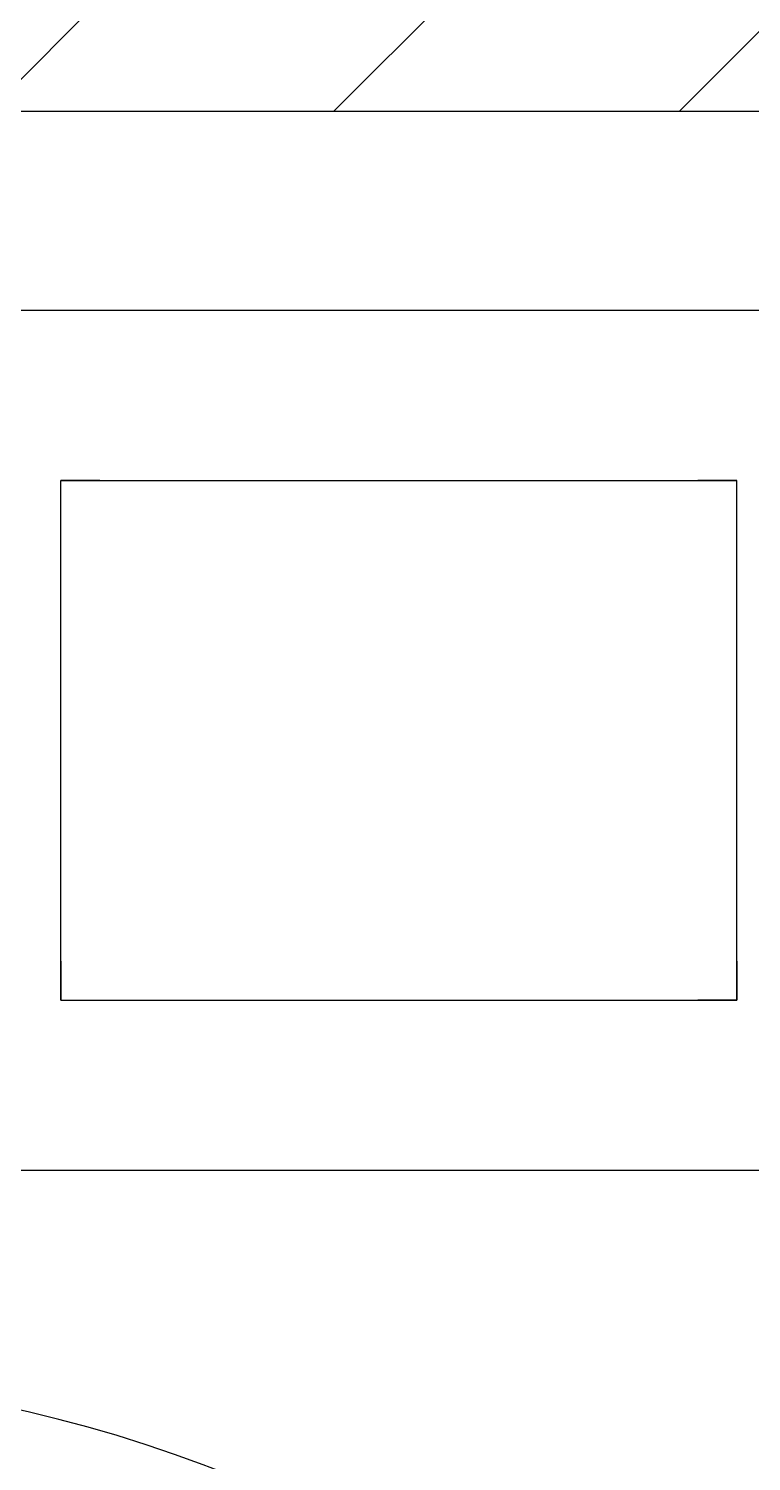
# Model space of a CAD drawing. Header units: millimetres. Extents: x -179594 to 13478, y -20517 to 22627.
# Drawn here: x 9956.7 to 10141.7, y 4153.8 to 4520.5 of the extents above; entities that cross this region are included whole.
import ezdxf

# ---------------------------------------------------------------- set-up
doc = ezdxf.new("R2010")
doc.units = ezdxf.units.MM
doc.header["$MEASUREMENT"] = 0
doc.layers.get('0').update_dxf_attribs({"lineweight": 25})
doc.layers.add('D', color=3, linetype='Continuous', lineweight=13)

msp = doc.modelspace()

# ---------------------------------------------------------------- hatches: boundary and pattern name
at = {"layer": 'D', "ltscale": 30}
h = msp.add_hatch(dxfattribs=at)
h.set_pattern_fill('ANSI31', color=256, scale=500, style=0)
h.set_pattern_definition([(45, (227163.32, 23019.17), (-44.194174, 44.194174), [])])
h.paths.add_polyline_path([(8625.963, 4486.253), (8625.963, 5399.319), (11125.963, 5399.319), (11125.963, 4486.253), (10456.747, 4486.253), (10456.747, 2699.319), (10325.963, 2699.319), (10325.963, 4499.319), (9425.963, 4499.319), (9425.963, 2699.319), (9295.178, 2699.319), (9295.178, 4486.253)])

# ---------------------------------------------------------------- linework, layer by layer
for p, q in [((9425.963, 4499.319), (10325.963, 4499.319)), ((9964.963, 4394.819), (9964.963, 4404.819)), ((9974.963, 4404.819), (9964.963, 4404.819)), ((9964.963, 4404.819), (10137.963, 4404.819)), ((9964.963, 4271.819), (9964.963, 4404.819)), ((10137.963, 4404.819), (10127.963, 4404.819)), ((10137.963, 4394.819), (10137.963, 4404.819)), ((10137.963, 4271.819), (10137.963, 4404.819)), ((9964.963, 4281.819), (9964.963, 4271.819)), ((10137.963, 4281.819), (10137.963, 4271.819)), ((9964.963, 4271.819), (9974.963, 4271.819)), ((9964.963, 4271.819), (9964.963, 4271.819)), ((9964.963, 4271.819), (10137.963, 4271.819)), ((10137.963, 4271.819), (10127.963, 4271.819))]:
    msp.add_line(p, q)
msp.add_lwpolyline([(9500.963, 4228.319), (10250.963, 4228.319), (10250.963, 4448.319), (9500.963, 4448.319), (9500.963, 4228.319)], close=True)
msp.add_arc((9875.963, 3818.119), 357.5, 19.39191, 341.01536)

doc.saveas('drawing.dxf')
